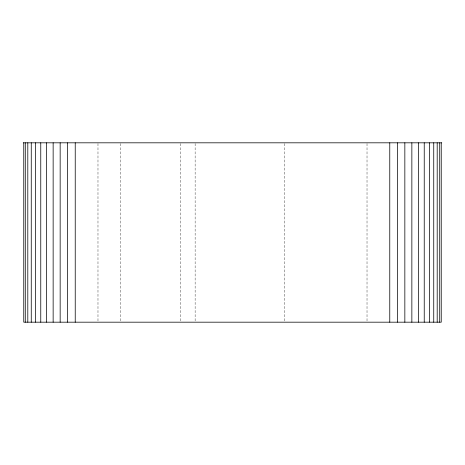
<?xml version="1.0" encoding="UTF-8"?>
<svg xmlns="http://www.w3.org/2000/svg" width="465" height="465" viewBox="0 0 465 465"><rect width="100%" height="100%" fill="white"/><g stroke="black" fill="none" stroke-linecap="round" stroke-linejoin="round"><path stroke-width="0.35" stroke-dasharray="2.33 1.74" d="M367.019 143.546L367.019 322.181M284.812 143.546L284.812 321.454M195.131 143.546L195.131 322.181M180.188 143.546L180.188 321.454M120.4 143.546L120.4 322.181M97.981 143.546L97.981 322.181"/><path stroke-width="0.7" d="M23.25 142.819L441.75 142.819M441.239 142.819L441.239 322.181L23.762 322.181L23.762 142.819M439.716 142.819L439.716 322.181M437.199 142.819L437.199 322.181M433.74 142.819L433.74 322.181M429.393 142.819L429.393 322.181M424.237 142.819L424.237 322.181M418.361 142.819L418.361 322.181M411.856 142.819L411.856 322.181M404.841 142.819L404.841 322.181M397.436 142.819L397.436 322.181M389.769 142.819L389.769 322.181M75.231 142.819L75.231 322.181M67.564 142.819L67.564 322.181M60.159 142.819L60.159 322.181M53.144 142.819L53.144 322.181M46.639 142.819L46.639 322.181M40.763 142.819L40.763 322.181M35.607 142.819L35.607 322.181M31.26 142.819L31.26 322.181M27.801 142.819L27.801 322.181M25.284 142.819L25.284 322.181"/></g></svg>
